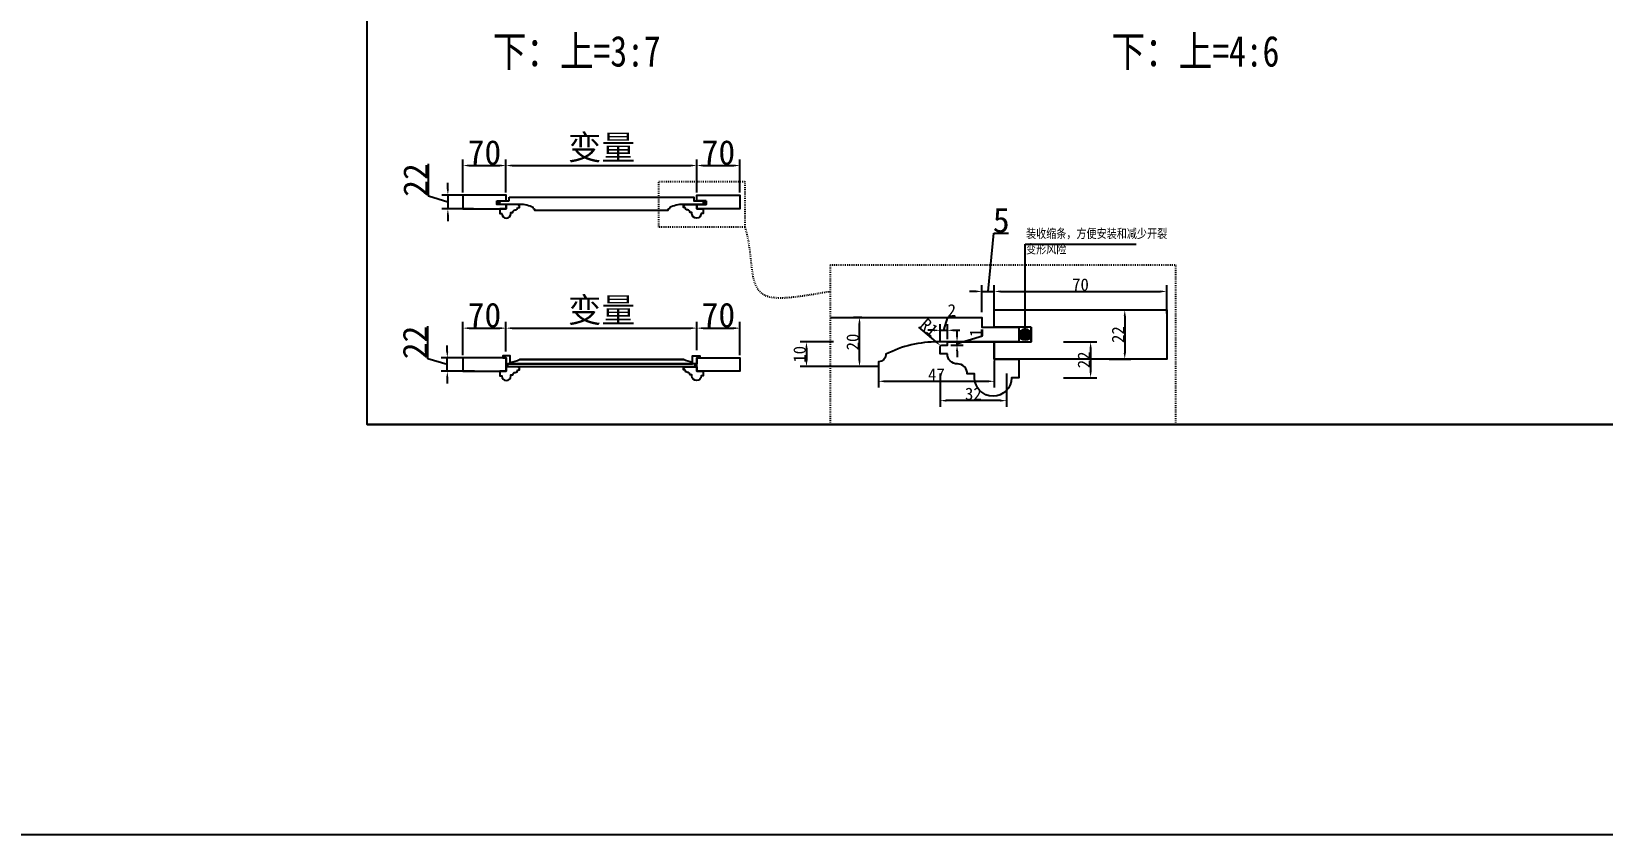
# Model space of a CAD drawing. Header units: millimetres. Extents: x 85186 to 129000, y -77269 to -36327.
# Drawn here: x 119198 to 121750, y -49779 to -48474 of the extents above; entities that cross this region are included whole.
import ezdxf

# ---------------------------------------------------------------- set-up
doc = ezdxf.new("R2010")
doc.units = ezdxf.units.MM
doc.linetypes.add('100', pattern=[30, 12, -18])
doc.styles.add('KLF-1_宋体', font='SimSun.ttf')
doc.styles.get("Standard").update_dxf_attribs({"font": 'SimSun.ttf'})
doc.styles.add('ZB_宋体', font='SimSun.ttf')
doc.styles.add('宋体', font='SimSun.ttf', dxfattribs={"width": 0.8})
doc.dimstyles.new('客来福标注小', dxfattribs={"dimscale": 20, "dimtxt": 2, "dimasz": 0.5, "dimexe": 0.5, "dimexo": 0, "dimgap": 0.05, "dimtad": 1, "dimdec": 0, "dimzin": 0, "dimdsep": 46, "dimtxsty": 'Standard', "dimcen": 0, "dimclrd": 256, "dimclre": 256, "dimclrt": 256, "dimadec": 0, "dimazin": 0, "dimtfac": 1, "dimtdec": 0, "dimtofl": 0, "dimtmove": 1, "dimatfit": 3, "dimfxl": 2.2, "dimfxlon": 1, "dimtolj": 1, "dimtzin": 0, "dimarcsym": 0})

# ---------------------------------------------------------------- blocks, each defined once
blk = doc.blocks.new('*D1774')
at = {"lineweight": -2, "transparency": 16777216}
for p, q in [((119898.8, -48736), (119898.8, -48682)), ((119968.8, -48736), (119968.8, -48682)), ((119908.8, -48692), (119958.8, -48692))]:
    blk.add_line(p, q, dxfattribs=at)
at = {"transparency": 16777216}
for points in [[(119908.8, -48690.3), (119908.8, -48693.6), (119898.8, -48692)], [(119958.8, -48690.3), (119958.8, -48693.6), (119968.8, -48692)]]:
    blk.add_solid(points, dxfattribs=at)
at = {"layer": 'Defpoints', "color": 0, "transparency": 16777216}
for p in [(119968.8, -48692), (119898.8, -48740.3), (119968.8, -48740.3)]:
    blk.add_point(p, dxfattribs=at)
at = {"transparency": 16777216, "insert": (119933.8, -48671), "char_height": 40, "attachment_point": 5, "style": 'KLF-1_宋体'}
blk.add_mtext('\\A1;70', dxfattribs=at)
blk = doc.blocks.new('*D1775')
at = {"lineweight": -2, "transparency": 16777216}
for p, q in [((119968.8, -48736), (119968.8, -48682)), ((120278.8, -48736), (120278.8, -48682)), ((119978.8, -48692), (120268.8, -48692))]:
    blk.add_line(p, q, dxfattribs=at)
at = {"transparency": 16777216}
for points in [[(119978.8, -48690.3), (119978.8, -48693.6), (119968.8, -48692)], [(120268.8, -48690.3), (120268.8, -48693.6), (120278.8, -48692)]]:
    blk.add_solid(points, dxfattribs=at)
at = {"layer": 'Defpoints', "color": 0, "transparency": 16777216}
for p in [(120278.8, -48692), (119968.8, -48740.3), (120278.8, -48740.3)]:
    blk.add_point(p, dxfattribs=at)
at = {"transparency": 16777216, "insert": (120123.8, -48664.7), "char_height": 40, "attachment_point": 5, "style": 'KLF-1_宋体'}
blk.add_mtext('\\A1;变量', dxfattribs=at)
blk = doc.blocks.new('*D1776')
at = {"lineweight": -2, "transparency": 16777216}
for p, q in [((120278.8, -48736), (120278.8, -48682)), ((120348.8, -48736), (120348.8, -48682)), ((120288.8, -48692), (120338.8, -48692))]:
    blk.add_line(p, q, dxfattribs=at)
at = {"transparency": 16777216}
for points in [[(120288.8, -48690.3), (120288.8, -48693.6), (120278.8, -48692)], [(120338.8, -48690.3), (120338.8, -48693.6), (120348.8, -48692)]]:
    blk.add_solid(points, dxfattribs=at)
at = {"layer": 'Defpoints', "color": 0, "transparency": 16777216}
for p in [(120348.8, -48692), (120278.8, -48740.3), (120348.8, -48740.3)]:
    blk.add_point(p, dxfattribs=at)
at = {"transparency": 16777216, "insert": (120313.8, -48671), "char_height": 40, "attachment_point": 5, "style": 'KLF-1_宋体'}
blk.add_mtext('\\A1;70', dxfattribs=at)
blk = doc.blocks.new('*D1777')
at = {"lineweight": -2, "transparency": 16777216}
for p, q in [((119842.9, -48741.8), (119842.9, -48689.1)), ((119874.4, -48751.3), (119842.9, -48741.8)), ((119915.9, -48740.3), (119864.4, -48740.3)), ((119874.4, -48730.3), (119874.4, -48720.3)), ((119874.4, -48740.3), (119874.4, -48762.3)), ((119915.9, -48762.3), (119864.4, -48762.3)), ((119874.4, -48772.3), (119874.4, -48782.3))]:
    blk.add_line(p, q, dxfattribs=at)
at = {"transparency": 16777216}
for points in [[(119872.7, -48730.3), (119876, -48730.3), (119874.4, -48740.3)], [(119872.7, -48772.3), (119876, -48772.3), (119874.4, -48762.3)]]:
    blk.add_solid(points, dxfattribs=at)
at = {"layer": 'Defpoints', "color": 0, "transparency": 16777216}
for p in [(119915.9, -48740.3), (119874.4, -48762.3), (119915.9, -48762.3)]:
    blk.add_point(p, dxfattribs=at)
at = {"transparency": 16777216, "insert": (119821.9, -48715.5), "char_height": 40, "attachment_point": 5, "rotation": 90, "style": 'KLF-1_宋体'}
blk.add_mtext('\\A1;22', dxfattribs=at)
blk = doc.blocks.new('*D1778')
at = {"lineweight": -2, "transparency": 16777216}
for p, q in [((119898.8, -49000.1), (119898.8, -48946.1)), ((119908.8, -48956.1), (119958.8, -48956.1)), ((119968.8, -48994.3), (119968.8, -48946.1))]:
    blk.add_line(p, q, dxfattribs=at)
at = {"transparency": 16777216}
for points in [[(119908.8, -48954.5), (119908.8, -48957.8), (119898.8, -48956.1)], [(119958.8, -48954.5), (119958.8, -48957.8), (119968.8, -48956.1)]]:
    blk.add_solid(points, dxfattribs=at)
at = {"layer": 'Defpoints', "color": 0, "transparency": 16777216}
for p in [(119968.8, -48956.1), (119968.8, -48994.3), (119898.8, -49004.2)]:
    blk.add_point(p, dxfattribs=at)
at = {"transparency": 16777216, "insert": (119933.8, -48935.1), "char_height": 40, "attachment_point": 5, "style": 'KLF-1_宋体'}
blk.add_mtext('\\A1;70', dxfattribs=at)
blk = doc.blocks.new('*D1263')
at = {"lineweight": -2, "transparency": 16777216}
for p, q in [((119968.8, -48994.3), (119968.8, -48946.1)), ((119978.8, -48956.1), (120268.8, -48956.1)), ((120278.8, -48991.8), (120278.8, -48946.1))]:
    blk.add_line(p, q, dxfattribs=at)
at = {"transparency": 16777216}
for points in [[(119978.8, -48954.5), (119978.8, -48957.8), (119968.8, -48956.1)], [(120268.8, -48954.5), (120268.8, -48957.8), (120278.8, -48956.1)]]:
    blk.add_solid(points, dxfattribs=at)
at = {"layer": 'Defpoints', "color": 0, "transparency": 16777216}
for p in [(120278.8, -48956.1), (119968.8, -48994.3), (120278.8, -48991.8)]:
    blk.add_point(p, dxfattribs=at)
at = {"transparency": 16777216, "insert": (120123.8, -48928.9), "char_height": 40, "attachment_point": 5, "style": 'KLF-1_宋体'}
blk.add_mtext('\\A1;变量', dxfattribs=at)
blk = doc.blocks.new('*D1779')
at = {"lineweight": -2, "transparency": 16777216}
for p, q in [((120278.8, -48991.8), (120278.8, -48946.1)), ((120288.8, -48956.1), (120338.8, -48956.1)), ((120348.8, -49000.1), (120348.8, -48946.1))]:
    blk.add_line(p, q, dxfattribs=at)
at = {"transparency": 16777216}
for points in [[(120288.8, -48954.5), (120288.8, -48957.8), (120278.8, -48956.1)], [(120338.8, -48954.5), (120338.8, -48957.8), (120348.8, -48956.1)]]:
    blk.add_solid(points, dxfattribs=at)
at = {"layer": 'Defpoints', "color": 0, "transparency": 16777216}
for p in [(120348.8, -48956.1), (120278.8, -48991.8), (120348.8, -49004.2)]:
    blk.add_point(p, dxfattribs=at)
at = {"transparency": 16777216, "insert": (120313.8, -48935.1), "char_height": 40, "attachment_point": 5, "style": 'KLF-1_宋体'}
blk.add_mtext('\\A1;70', dxfattribs=at)
blk = doc.blocks.new('*D1264')
at = {"lineweight": -2, "transparency": 16777216}
for p, q in [((119842, -49005.7), (119842, -48953)), ((119873.5, -48994.2), (119873.5, -48984.2)), ((119873.5, -49015.2), (119842, -49005.7)), ((119917.5, -49004.2), (119863.5, -49004.2)), ((119873.5, -49026.2), (119873.5, -49004.2)), ((119917.5, -49026.2), (119863.5, -49026.2)), ((119873.5, -49036.2), (119873.5, -49046.2))]:
    blk.add_line(p, q, dxfattribs=at)
at = {"transparency": 16777216}
for points in [[(119871.8, -48994.2), (119875.1, -48994.2), (119873.5, -49004.2)], [(119871.8, -49036.2), (119875.1, -49036.2), (119873.5, -49026.2)]]:
    blk.add_solid(points, dxfattribs=at)
at = {"layer": 'Defpoints', "color": 0, "transparency": 16777216}
for p in [(119873.5, -49004.2), (119918.3, -49004.2), (119918.3, -49026.2)]:
    blk.add_point(p, dxfattribs=at)
at = {"transparency": 16777216, "insert": (119821, -48979.4), "char_height": 40, "attachment_point": 5, "rotation": 90, "style": 'KLF-1_宋体'}
blk.add_mtext('\\A1;22', dxfattribs=at)
blk = doc.blocks.new('*D1982')
at = {"lineweight": -2, "transparency": 16777216}
for p, q in [((120874.3, -48978.6), (120928.3, -48978.6)), ((120918.3, -48988.6), (120918.3, -49026.6)), ((120874.3, -49036.6), (120928.3, -49036.6))]:
    blk.add_line(p, q, dxfattribs=at)
at = {"transparency": 16777216}
for points in [[(120916.7, -48988.6), (120920, -48988.6), (120918.3, -48978.6)], [(120916.7, -49026.6), (120920, -49026.6), (120918.3, -49036.6)]]:
    blk.add_solid(points, dxfattribs=at)
at = {"layer": 'Defpoints', "color": 0, "transparency": 16777216}
for p in [(120746.9, -48978.6), (120795.9, -49036.6), (120918.3, -49036.6)]:
    blk.add_point(p, dxfattribs=at)
at = {"transparency": 16777216, "insert": (120907.3, -49007.6), "char_height": 40, "attachment_point": 5, "rotation": 90, "style": 'KLF-1_宋体'}
blk.add_mtext('\\A1;{\\H0.5x;22}', dxfattribs=at)
blk = doc.blocks.new('*D1983')
at = {"lineweight": -2, "transparency": 16777216}
for p, q in [((120673.9, -49029.9), (120673.9, -49083.9)), ((120781.9, -49029.9), (120781.9, -49083.9)), ((120771.9, -49073.9), (120683.9, -49073.9))]:
    blk.add_line(p, q, dxfattribs=at)
at = {"transparency": 16777216}
for points in [[(120683.9, -49072.2), (120683.9, -49075.5), (120673.9, -49073.9)], [(120771.9, -49072.2), (120771.9, -49075.5), (120781.9, -49073.9)]]:
    blk.add_solid(points, dxfattribs=at)
at = {"layer": 'Defpoints', "color": 0, "transparency": 16777216}
for p in [(120673.9, -48992.1), (120781.9, -49006.6), (120673.9, -49073.9)]:
    blk.add_point(p, dxfattribs=at)
at = {"transparency": 16777216, "insert": (120727.9, -49062.9), "char_height": 40, "attachment_point": 5, "style": 'KLF-1_宋体'}
blk.add_mtext('\\A1;{\\H0.5x;32}', dxfattribs=at)
blk = doc.blocks.new('*D1648')
at = {"lineweight": -2, "transparency": 16777216}
for p, q in [((120751.9, -48896.5), (120761.3, -48801.9)), ((120761.3, -48801.9), (120785, -48801.9)), ((120741.9, -48930.2), (120741.9, -48886.5)), ((120761.9, -48932.2), (120761.9, -48886.5)), ((120731.9, -48896.5), (120721.9, -48896.5)), ((120741.9, -48896.5), (120761.9, -48896.5)), ((120771.9, -48896.5), (120781.9, -48896.5))]:
    blk.add_line(p, q, dxfattribs=at)
at = {"transparency": 16777216}
for points in [[(120731.9, -48894.8), (120731.9, -48898.1), (120741.9, -48896.5)], [(120771.9, -48894.8), (120771.9, -48898.1), (120761.9, -48896.5)]]:
    blk.add_solid(points, dxfattribs=at)
at = {"layer": 'Defpoints', "color": 0, "transparency": 16777216}
for p in [(120761.9, -48896.5), (120741.9, -48930.2), (120761.9, -48932.2)]:
    blk.add_point(p, dxfattribs=at)
at = {"transparency": 16777216, "insert": (120773.2, -48780.9), "char_height": 40, "attachment_point": 5, "style": 'KLF-1_宋体'}
blk.add_mtext('\\A1;5', dxfattribs=at)
blk = doc.blocks.new('*D1984')
at = {"lineweight": -2, "transparency": 16777216}
for p, q in [((120546.5, -48938.6), (120533, -48938.6)), ((120543, -49008.6), (120543, -48948.6)), ((120546.5, -49018.6), (120533, -49018.6))]:
    blk.add_line(p, q, dxfattribs=at)
at = {"transparency": 16777216}
for points in [[(120541.3, -48948.6), (120544.6, -48948.6), (120543, -48938.6)], [(120541.3, -49008.6), (120544.6, -49008.6), (120543, -49018.6)]]:
    blk.add_solid(points, dxfattribs=at)
at = {"layer": 'Defpoints', "color": 0, "transparency": 16777216}
for p in [(120543, -48938.6), (120546.5, -48938.6), (120546.5, -49018.6)]:
    blk.add_point(p, dxfattribs=at)
at = {"transparency": 16777216, "insert": (120532, -48978.6), "char_height": 40, "attachment_point": 5, "rotation": 90, "style": 'KLF-1_宋体'}
blk.add_mtext('\\A1;{\\H0.5x;20}', dxfattribs=at)
blk = doc.blocks.new('*D1985')
at = {"lineweight": -2, "transparency": 16777216}
for p, q in [((120948.4, -48926.6), (120983.8, -48926.6)), ((120973.8, -48936.6), (120973.8, -48996.6)), ((120948.4, -49006.6), (120983.8, -49006.6))]:
    blk.add_line(p, q, dxfattribs=at)
at = {"transparency": 16777216}
for points in [[(120972.1, -48936.6), (120975.5, -48936.6), (120973.8, -48926.6)], [(120972.1, -48996.6), (120975.5, -48996.6), (120973.8, -49006.6)]]:
    blk.add_solid(points, dxfattribs=at)
at = {"layer": 'Defpoints', "color": 0, "transparency": 16777216}
for p in [(120948.4, -48926.6), (120948.4, -49006.6), (120973.8, -49006.6)]:
    blk.add_point(p, dxfattribs=at)
at = {"transparency": 16777216, "insert": (120962.8, -48966.6), "char_height": 40, "attachment_point": 5, "rotation": 90, "style": 'ZB_宋体'}
blk.add_mtext('\\A1;{\\H0.5x;22}', dxfattribs=at)
blk = doc.blocks.new('*D1986')
at = {"lineweight": -2, "transparency": 16777216}
for p, q in [((120761.9, -48932.2), (120761.9, -48886.5)), ((121041.9, -48932.2), (121041.9, -48886.5)), ((120771.9, -48896.5), (121031.9, -48896.5))]:
    blk.add_line(p, q, dxfattribs=at)
at = {"transparency": 16777216}
for points in [[(120771.9, -48894.8), (120771.9, -48898.1), (120761.9, -48896.5)], [(121031.9, -48894.8), (121031.9, -48898.1), (121041.9, -48896.5)]]:
    blk.add_solid(points, dxfattribs=at)
at = {"layer": 'Defpoints', "color": 0, "transparency": 16777216}
for p in [(121041.9, -48896.5), (120761.9, -48932.2), (121041.9, -48932.2)]:
    blk.add_point(p, dxfattribs=at)
at = {"transparency": 16777216, "insert": (120901.9, -48885.5), "char_height": 40, "attachment_point": 5, "style": 'KLF-1_宋体'}
blk.add_mtext('\\A1;{\\H0.5x;70}', dxfattribs=at)
blk = doc.blocks.new('*D1649')
at = {"lineweight": -2, "transparency": 16777216}
for p, q in [((120573.9, -49016.9), (120573.9, -49052.5)), ((120761.9, -49008.9), (120761.9, -49052.5)), ((120583.9, -49042.5), (120751.9, -49042.5))]:
    blk.add_line(p, q, dxfattribs=at)
at = {"transparency": 16777216}
for points in [[(120583.9, -49040.8), (120583.9, -49044.1), (120573.9, -49042.5)], [(120751.9, -49040.8), (120751.9, -49044.1), (120761.9, -49042.5)]]:
    blk.add_solid(points, dxfattribs=at)
at = {"layer": 'Defpoints', "color": 0, "transparency": 16777216}
for p in [(120573.9, -49016.9), (120761.9, -49008.9), (120761.9, -49042.5)]:
    blk.add_point(p, dxfattribs=at)
at = {"transparency": 16777216, "insert": (120667.9, -49031.5), "char_height": 40, "attachment_point": 5, "style": 'KLF-1_宋体'}
blk.add_mtext('\\A1;{\\H0.5x;47}', dxfattribs=at)
blk = doc.blocks.new('*D1987')
at = {"lineweight": -2, "transparency": 16777216}
for p, q in [((120500.8, -48978.6), (120446.8, -48978.6)), ((120456.8, -48988.6), (120456.8, -49008.6)), ((120500.8, -49018.6), (120446.8, -49018.6))]:
    blk.add_line(p, q, dxfattribs=at)
at = {"transparency": 16777216}
for points in [[(120455.2, -48988.6), (120458.5, -48988.6), (120456.8, -48978.6)], [(120455.2, -49008.6), (120458.5, -49008.6), (120456.8, -49018.6)]]:
    blk.add_solid(points, dxfattribs=at)
at = {"layer": 'Defpoints', "color": 0, "transparency": 16777216}
for p in [(120685.9, -48978.6), (120456.8, -49018.6), (120560, -49018.6)]:
    blk.add_point(p, dxfattribs=at)
at = {"transparency": 16777216, "insert": (120445.8, -48998.6), "char_height": 40, "attachment_point": 5, "rotation": 90, "style": 'KLF-1_宋体'}
blk.add_mtext('\\A1;{\\H0.5x;10}', dxfattribs=at)
blk = doc.blocks.new('*D1650')
at = {"lineweight": -2, "transparency": 16777216}
blk.add_line((120638.9, -48954.3), (120667, -48978.1), dxfattribs=at)
at = {"transparency": 16777216}
blk.add_solid([(120668, -48976.8), (120665.9, -48979.4), (120674.6, -48984.6)], dxfattribs=at)
at = {"layer": 'Defpoints', "color": 0, "transparency": 16777216}
for p in [(120674.6, -48984.6), (120676.9, -48986.5)]:
    blk.add_point(p, dxfattribs=at)
at = {"transparency": 16777216, "insert": (120656.2, -48954.6), "char_height": 40, "attachment_point": 5, "rotation": 319.7282, "style": 'ZB_宋体'}
blk.add_mtext('\\A1;{\\H0.5x;R1}', dxfattribs=at)
blk = doc.blocks.new('*D1651')
at = {"lineweight": -2, "transparency": 16777216}
for p, q in [((120679.9, -48959.6), (120686.3, -48938.1)), ((120686.3, -48938.1), (120699.4, -48938.1)), ((120663.9, -48959.6), (120653.9, -48959.6)), ((120673.9, -48979), (120673.9, -48949.6)), ((120673.9, -48959.6), (120685.9, -48959.6)), ((120685.9, -48974.2), (120685.9, -48949.6)), ((120695.9, -48959.6), (120705.9, -48959.6))]:
    blk.add_line(p, q, dxfattribs=at)
at = {"transparency": 16777216}
for points in [[(120663.9, -48958), (120663.9, -48961.3), (120673.9, -48959.6)], [(120695.9, -48958), (120695.9, -48961.3), (120685.9, -48959.6)]]:
    blk.add_solid(points, dxfattribs=at)
at = {"layer": 'Defpoints', "color": 0, "transparency": 16777216}
for p in [(120685.9, -48959.6), (120673.9, -48979), (120685.9, -48974.2)]:
    blk.add_point(p, dxfattribs=at)
at = {"transparency": 16777216, "insert": (120692.9, -48927.1), "char_height": 40, "attachment_point": 5, "style": 'KLF-1_宋体'}
blk.add_mtext('\\A1;{\\H0.5x;2}', dxfattribs=at)
blk = doc.blocks.new('*D1652')
at = {"lineweight": -2, "transparency": 16777216}
for p, q in [((120701.4, -48968.6), (120701.4, -48958.6)), ((120701.4, -48981), (120742.9, -48968.6)), ((120742.9, -48968.6), (120742.9, -48958.4)), ((120691.1, -48978.6), (120711.4, -48978.6)), ((120691.1, -48983.5), (120711.4, -48983.5)), ((120701.4, -48983.5), (120701.4, -48978.6)), ((120701.4, -48993.5), (120701.4, -49003.5))]:
    blk.add_line(p, q, dxfattribs=at)
at = {"transparency": 16777216}
for points in [[(120699.7, -48968.6), (120703.1, -48968.6), (120701.4, -48978.6)], [(120699.7, -48993.5), (120703.1, -48993.5), (120701.4, -48983.5)]]:
    blk.add_solid(points, dxfattribs=at)
at = {"layer": 'Defpoints', "color": 0, "transparency": 16777216}
for p in [(120691.1, -48978.6), (120691.1, -48983.5), (120701.4, -48978.6)]:
    blk.add_point(p, dxfattribs=at)
at = {"transparency": 16777216, "insert": (120731.9, -48963.5), "char_height": 40, "attachment_point": 5, "rotation": 90, "style": 'KLF-1_宋体'}
blk.add_mtext('\\A1;{\\H0.5x;1}', dxfattribs=at)

msp = doc.modelspace()

# ---------------------------------------------------------------- hatches: boundary and pattern name
h = msp.add_hatch(color=256)
edge = h.paths.add_edge_path()
edge.add_ellipse((119956.339, -48752.273), major_axis=(-2.5, 0), ratio=0.54947899, start_angle=0, end_angle=360)
h = msp.add_hatch(color=256)
edge = h.paths.add_edge_path()
edge.add_ellipse((120291.339, -48752.273), major_axis=(2.5, 0), ratio=0.54947899, start_angle=0, end_angle=360, ccw=False)
h = msp.add_hatch(color=256)
edge = h.paths.add_edge_path()
edge.add_ellipse((120811.888, -48966.573), major_axis=(10, 0), ratio=0.86945086, start_angle=0, end_angle=360, ccw=False)
h = msp.add_hatch(color=256)
edge = h.paths.add_edge_path()
edge.add_ellipse((119970.313, -49016.606), major_axis=(-1.433, 0), ratio=0.9514339, start_angle=0, end_angle=360)
h = msp.add_hatch(color=256)
edge = h.paths.add_edge_path()
edge.add_ellipse((120277.365, -49016.606), major_axis=(1.433, 0), ratio=0.9514339, start_angle=0, end_angle=360, ccw=False)

# ---------------------------------------------------------------- linework, layer by layer
for p, q in [((119973.839, -48749.273), (119973.839, -48743.273)), ((119971.839, -49019.196), (119971.839, -49014.196)), ((120278.839, -49014.196), (119971.839, -49014.196)), ((120275.839, -49019.196), (120275.839, -49014.196)), ((119743.317, -49112.466), (122760.415, -49112.466)), ((85318.615, -49778.748), (128999.726, -49778.748))]:
    msp.add_line(p, q)
at = {"color": 4}
msp.add_line((120278.839, -49019.196), (119971.839, -49019.196), dxfattribs=at)
at = {"color": 0}
msp.add_lwpolyline([(119743.317, -46223.772), (122760.415, -46223.772), (122760.415, -49112.466), (119743.317, -49112.466)], close=True, dxfattribs=at)
for points in [[(119953.839, -48749.273), (119968.839, -48749.273), (119968.839, -48740.273), (119898.839, -48740.273), (119898.839, -48762.273), (119968.839, -48762.273), (119968.839, -48755.273), (119953.839, -48755.273)], [(120293.839, -48749.273), (120278.839, -48749.273), (120278.839, -48740.273), (120348.839, -48740.273), (120348.839, -48762.273), (120278.839, -48762.273), (120278.839, -48755.273), (120293.839, -48755.273)], [(120821.888, -48954.573), (120761.888, -48954.573), (120761.888, -48926.573), (121041.888, -48926.573), (121041.888, -49006.573), (120761.888, -49006.573), (120761.888, -48978.573), (120821.888, -48978.573)], [(119968.839, -49014.196), (119968.839, -49014.196), (119968.839, -49004.196), (119898.839, -49004.196), (119898.839, -49026.196), (119968.839, -49026.196), (119968.839, -49019.196), (119968.839, -49019.196)], [(120278.839, -49014.196), (120278.839, -49014.196), (120278.839, -49004.196), (120348.839, -49004.196), (120348.839, -49026.196), (120278.839, -49026.196), (120278.839, -49019.196), (120278.839, -49019.196)]]:
    msp.add_lwpolyline(points, close=True)
at = {"color": 0, "linetype": '100', "ltscale": 0.1}
for points in [[(120217.145, -48718.003), (120356.659, -48718.003), (120356.659, -48792.143), (120217.145, -48792.143)], [(120495.802, -48853.106), (121056.337, -48853.106), (121056.337, -49112.466), (120495.802, -49112.466)]]:
    msp.add_lwpolyline(points, close=True, dxfattribs=at)
for points in [[(119973.839, -48743.273), (120273.839, -48743.273), (120273.839, -48749.273), (120288.839, -48749.273), (120288.839, -48755.273), (120256.007, -48755.273, 0.12503523), (120234.839, -48760.273), (120234.839, -48760.273, -0.41421356), (120231.839, -48763.273), (120231.839, -48765.273), (120015.839, -48765.273), (120015.839, -48763.273, -0.41421356), (120012.839, -48760.273), (120012.839, -48760.273, 0.12503523), (119991.671, -48755.273), (119958.839, -48755.273), (119958.839, -48749.273), (119973.839, -48749.273)], [(120495.802, -48938.573), (120741.888, -48938.573), (120741.888, -48954.573), (120801.888, -48954.573), (120801.888, -48978.573), (120670.56, -48978.573, 0.12503523), (120585.888, -48998.573), (120585.888, -48998.573, -0.41421356), (120573.888, -49010.573), (120573.888, -49018.573), (120495.802, -49018.573)], [(119975.839, -49014.196), (120271.839, -49014.196), (120271.839, -49011.196, -0.10293646), (120256.839, -49007.196), (119990.839, -49007.196)], [(120271.839, -49014.196), (119975.839, -49014.196), (119975.839, -49011.196, 0.10293646), (119990.839, -49007.196), (120256.839, -49007.196)]]:
    msp.add_lwpolyline(points, format="xyb")
for points in [[(119987.839, -48760.073), (119990.839, -48760.073), (119990.839, -48757.273, 0.41421356), (119989.839, -48756.273), (119988.839, -48756.273), (119988.839, -48755.273), (119968.839, -48755.273), (119968.839, -48762.273), (119958.839, -48762.273), (119958.839, -48769.773), (119961.839, -48769.773, 1), (119976.839, -48769.773), (119976.839, -48768.273), (119979.839, -48768.273, -0.43700656), (119983.839, -48764.173, 0.43700656)], [(120259.839, -48760.073), (120256.839, -48760.073), (120256.839, -48757.273, -0.41421356), (120257.839, -48756.273), (120258.839, -48756.273), (120258.839, -48755.273), (120278.839, -48755.273), (120278.839, -48762.273), (120288.839, -48762.273), (120288.839, -48769.773), (120285.839, -48769.773, -1), (120270.839, -48769.773), (120270.839, -48768.273), (120267.839, -48768.273, 0.43700656), (120263.839, -48764.173, -0.43700656)], [(120685.888, -48997.773), (120673.888, -48997.773), (120673.888, -48986.491, -0.41421356), (120676.888, -48983.491), (120685.888, -48983.491), (120685.888, -48978.573), (120761.888, -48978.573), (120761.888, -49006.573), (120801.888, -49006.573), (120801.888, -49036.573), (120789.888, -49036.573, -1), (120729.888, -49036.573), (120729.888, -49030.573), (120717.888, -49030.573, 0.43700656), (120701.888, -49014.173, -0.43700656)], [(119987.839, -49023.996), (119990.839, -49023.996), (119990.839, -49021.196, 0.41421356), (119989.839, -49020.196), (119988.839, -49020.196), (119988.839, -49019.196), (119968.839, -49019.196), (119968.839, -49026.196), (119958.839, -49026.196), (119958.839, -49033.696), (119961.839, -49033.696, 1), (119976.839, -49033.696), (119976.839, -49032.196), (119979.839, -49032.196, -0.43700656), (119983.839, -49028.096, 0.43700656)], [(120259.839, -49023.996), (120256.839, -49023.996), (120256.839, -49021.196, -0.41421356), (120257.839, -49020.196), (120258.839, -49020.196), (120258.839, -49019.196), (120278.839, -49019.196), (120278.839, -49026.196), (120288.839, -49026.196), (120288.839, -49033.696), (120285.839, -49033.696, -1), (120270.839, -49033.696), (120270.839, -49032.196), (120267.839, -49032.196, 0.43700656), (120263.839, -49028.096, -0.43700656)]]:
    msp.add_lwpolyline(points, format="xyb", close=True)
for points in [[(120293.839, -48749.273), (120293.839, -48755.273)], [(120821.888, -48954.573), (120821.888, -48978.573)]]:
    msp.add_lwpolyline(points)
at = {"color": 0}
for points in [[(119968.839, -49004.196), (119968.839, -49014.196), (119975.839, -49014.196), (119975.839, -49001.196), (119963.839, -49001.196), (119963.839, -49004.196), (119968.839, -49004.196)], [(120278.839, -49004.196), (120278.839, -49014.196), (120271.839, -49014.196), (120271.839, -49001.196), (120283.839, -49001.196), (120283.839, -49004.196), (120278.839, -49004.196)]]:
    msp.add_lwpolyline(points, dxfattribs=at)
msp.add_ellipse((119956.339, -48752.273), major_axis=(-2.5, 0), ratio=0.54947899)
at = {"extrusion": (0, 0, -1)}
for centre, major_axis, ratio in [((120291.339, -48752.273), (2.5, 0), 0.54947899), ((120811.888, -48966.573), (10, 0), 0.86945086)]:
    msp.add_ellipse(centre, major_axis=major_axis, ratio=ratio, dxfattribs=at)
at = {"color": 0, "linetype": '100', "ltscale": 0.1}
msp.add_open_spline([(120356.659, -48792.143), (120372.721, -48841.651), (120350.378, -48926.892), (120460, -48901.523), (120495.802, -48896.364)], degree=3, knots=[0, 0, 0, 0, 134.60695591, 231.76536838, 231.76536838, 231.76536838, 231.76536838], dxfattribs=at)

# ---------------------------------------------------------------- texts
at = {"color": 0, "attachment_point": 1, "style": '宋体'}
for s, insert, char_height, width in [('下：上=3:7', (119947.361, -48481.2), 50, 365.74022), ('下：上=4:6', (120952.359, -48481.2), 50, 365.74022), ('装收缩条，方便安装和减少开裂变形风险', (120813.511, -48794.82), 15, 238.48492)]:
    msp.add_mtext(s, dxfattribs=dict(at, insert=insert, char_height=char_height, width=width))

# ---------------------------------------------------------------- dimensions: what is measured, and where the dimension line sits
at = {"color": 0}
for base, p1, p2, text, picture, middle in [((120278.839, -48691.964), (119968.839, -48740.273), (120278.839, -48740.273), '变量', '*D1775', (120123.839, -48664.707)), ((121041.888, -48896.472), (120761.888, -48932.17), (121041.888, -48932.17), '{\\H0.5x;70}', '*D1986', (120901.888, -48885.472)), ((120278.839, -48956.14), (119968.839, -48994.348), (120278.839, -48991.816), '变量', '*D1263', (120123.839, -48928.883)), ((120685.888, -48959.64), (120673.888, -48979.027), (120685.888, -48974.211), '{\\H0.5x;2}', '*D1651', (120687.338, -48927.14)), ((120673.888, -49073.874), (120781.888, -49006.573), (120673.888, -48992.132), '{\\H0.5x;32}', '*D1983', (120727.888, -49062.874)), ((120761.888, -49042.456), (120573.888, -49016.877), (120761.888, -49008.877), '{\\H0.5x;47}', '*D1649', (120667.888, -49031.456))]:
    dim = msp.add_linear_dim(base=base, p1=p1, p2=p2, text=text, dimstyle='客来福标注小', override={"dimtxsty": 'KLF-1_宋体'}, dxfattribs=at)
    dim.commit()
    dim.dimension.update_dxf_attribs({"geometry": picture, "text_midpoint": middle})
for base, p1, p2, picture, middle in [((119968.839, -48691.964), (119898.839, -48740.273), (119968.839, -48740.273), '*D1774', (119933.839, -48670.964)), ((120348.839, -48691.964), (120278.839, -48740.273), (120348.839, -48740.273), '*D1776', (120313.839, -48670.964)), ((119968.839, -48956.14), (119898.839, -49004.196), (119968.839, -48994.348), '*D1778', (119933.839, -48935.14)), ((120348.839, -48956.14), (120278.839, -48991.816), (120348.839, -49004.196), '*D1779', (120313.839, -48935.14))]:
    dim = msp.add_linear_dim(base=base, p1=p1, p2=p2, dimstyle='客来福标注小', override={"dimtxsty": 'KLF-1_宋体'}, dxfattribs=at)
    dim.commit()
    dim.dimension.update_dxf_attribs({"geometry": picture, "text_midpoint": middle})
for base, p1, p2, text, override, picture, middle in [((119874.374, -48762.273), (119915.922, -48740.273), (119915.922, -48762.273), '22', {"dimtxsty": 'KLF-1_宋体'}, '*D1777', (119821.874, -48740.823)), ((120542.952, -48938.573), (120546.488, -49018.573), (120546.488, -48938.573), '{\\H0.5x;20}', {"dimtxsty": 'KLF-1_宋体'}, '*D1984', (120531.952, -48978.573)), ((120973.81, -49006.573), (120948.407, -48926.573), (120948.407, -49006.573), '{\\H0.5x;22}', {"dimtxsty": 'ZB_宋体', "dimfxl": 5, "dimarcsym": 1}, '*D1985', (120962.81, -48966.573)), ((120456.826, -49018.573), (120685.888, -48978.573), (120559.969, -49018.573), '{\\H0.5x;10}', {"dimtxsty": 'KLF-1_宋体'}, '*D1987', (120445.826, -48998.573)), ((120701.392, -48978.573), (120691.077, -48983.491), (120691.077, -48978.573), '{\\H0.5x;1}', {"dimtxsty": 'KLF-1_宋体'}, '*D1652', (120731.892, -48967.582)), ((120918.335, -49036.573), (120746.93, -48978.573), (120795.888, -49036.573), '{\\H0.5x;22}', {"dimtxsty": 'KLF-1_宋体'}, '*D1982', (120907.335, -49007.573))]:
    dim = msp.add_linear_dim(base=base, p1=p1, p2=p2, angle=90, text=text, dimstyle='客来福标注小', override=override, dxfattribs=at)
    dim.commit()
    dim.dimension.update_dxf_attribs({"geometry": picture, "text_midpoint": middle})
dim = msp.add_linear_dim(base=(120761.888, -48896.472), p1=(120741.888, -48930.17), p2=(120761.888, -48932.17), text='5', dimstyle='客来福标注小', override={"dimtxsty": 'KLF-1_宋体'}, dxfattribs=at)
dim.commit()
dim.dimension.update_dxf_attribs({"geometry": '*D1648', "text_midpoint": (120762.338, -48801.886), "dimtype": 128})
dim = msp.add_radius_dim(center=(120676.888, -48986.491), mpoint=(120674.599, -48984.551), text='{\\H0.5x;R1}', dimstyle='客来福标注小', override={"dimtxsty": 'ZB_宋体', "dimfxl": 5, "dimarcsym": 1}, dxfattribs=at)
dim.commit()
dim.dimension.update_dxf_attribs({"geometry": '*D1650', "text_midpoint": (120656.224, -48954.567)})
dim = msp.add_linear_dim(base=(119873.452, -49004.196), p1=(119918.291, -49026.196), p2=(119918.291, -49004.196), angle=90, dimstyle='客来福标注小', override={"dimtxsty": 'KLF-1_宋体'}, dxfattribs=at)
dim.commit()
dim.dimension.update_dxf_attribs({"geometry": '*D1264', "text_midpoint": (119820.952, -49004.746)})

# ---------------------------------------------------------------- leaders
msp.add_leader([(120811.888, -48961.079), (120811.888, -48819.819), (120992.286, -48819.819)], dimstyle='客来福标注小', override={"dimgap": 0.05, "dimtad": 0, "dimfxl": 5, "dimarcsym": 1}, dxfattribs=at)

doc.saveas('drawing.dxf')
